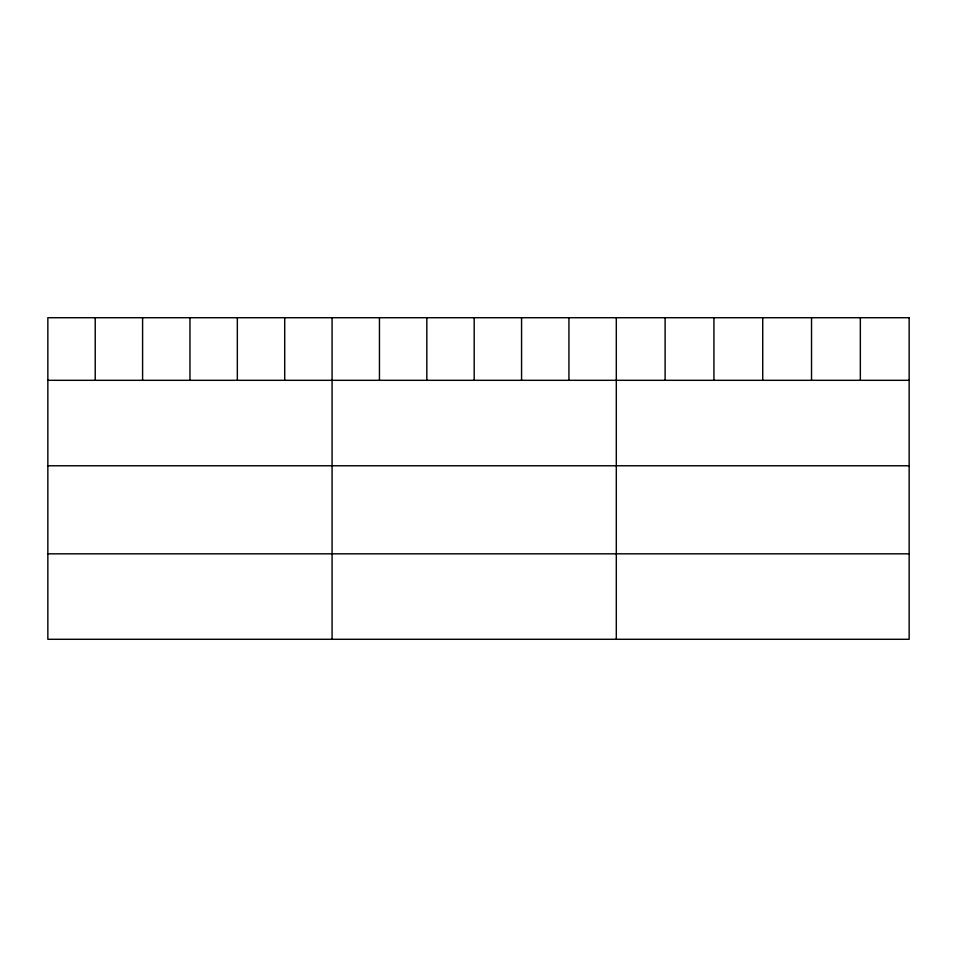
<?xml version="1.0" encoding="UTF-8"?>
<svg xmlns="http://www.w3.org/2000/svg" width="957" height="957" viewBox="0 0 957 957"><rect width="100%" height="100%" fill="white"/><g stroke="black" fill="none" stroke-linecap="round" stroke-linejoin="round"><path stroke-width="1.44" d="M47.85 380.312L909.15 380.312M47.85 465.772L909.15 465.772M47.85 553.828L909.15 553.828M860.343 317.712L860.343 380.312M811.536 317.712L811.536 380.312M762.729 317.712L762.729 380.312M713.922 317.712L713.922 380.312M665.115 317.712L665.115 380.312M616.308 317.712L616.308 639.288M568.937 317.712L568.937 380.312M521.565 317.712L521.565 380.312M474.193 317.712L474.193 380.312M426.822 317.712L426.822 380.312M379.45 317.712L379.45 380.312M332.079 317.712L332.079 639.288M284.707 317.712L284.707 380.312M237.336 317.712L237.336 380.312M189.965 317.712L189.965 380.312M142.593 317.712L142.593 380.312M95.221 317.712L95.221 380.312M909.15 317.712L47.85 317.712L47.85 639.288L909.15 639.288L909.15 317.712"/></g></svg>
